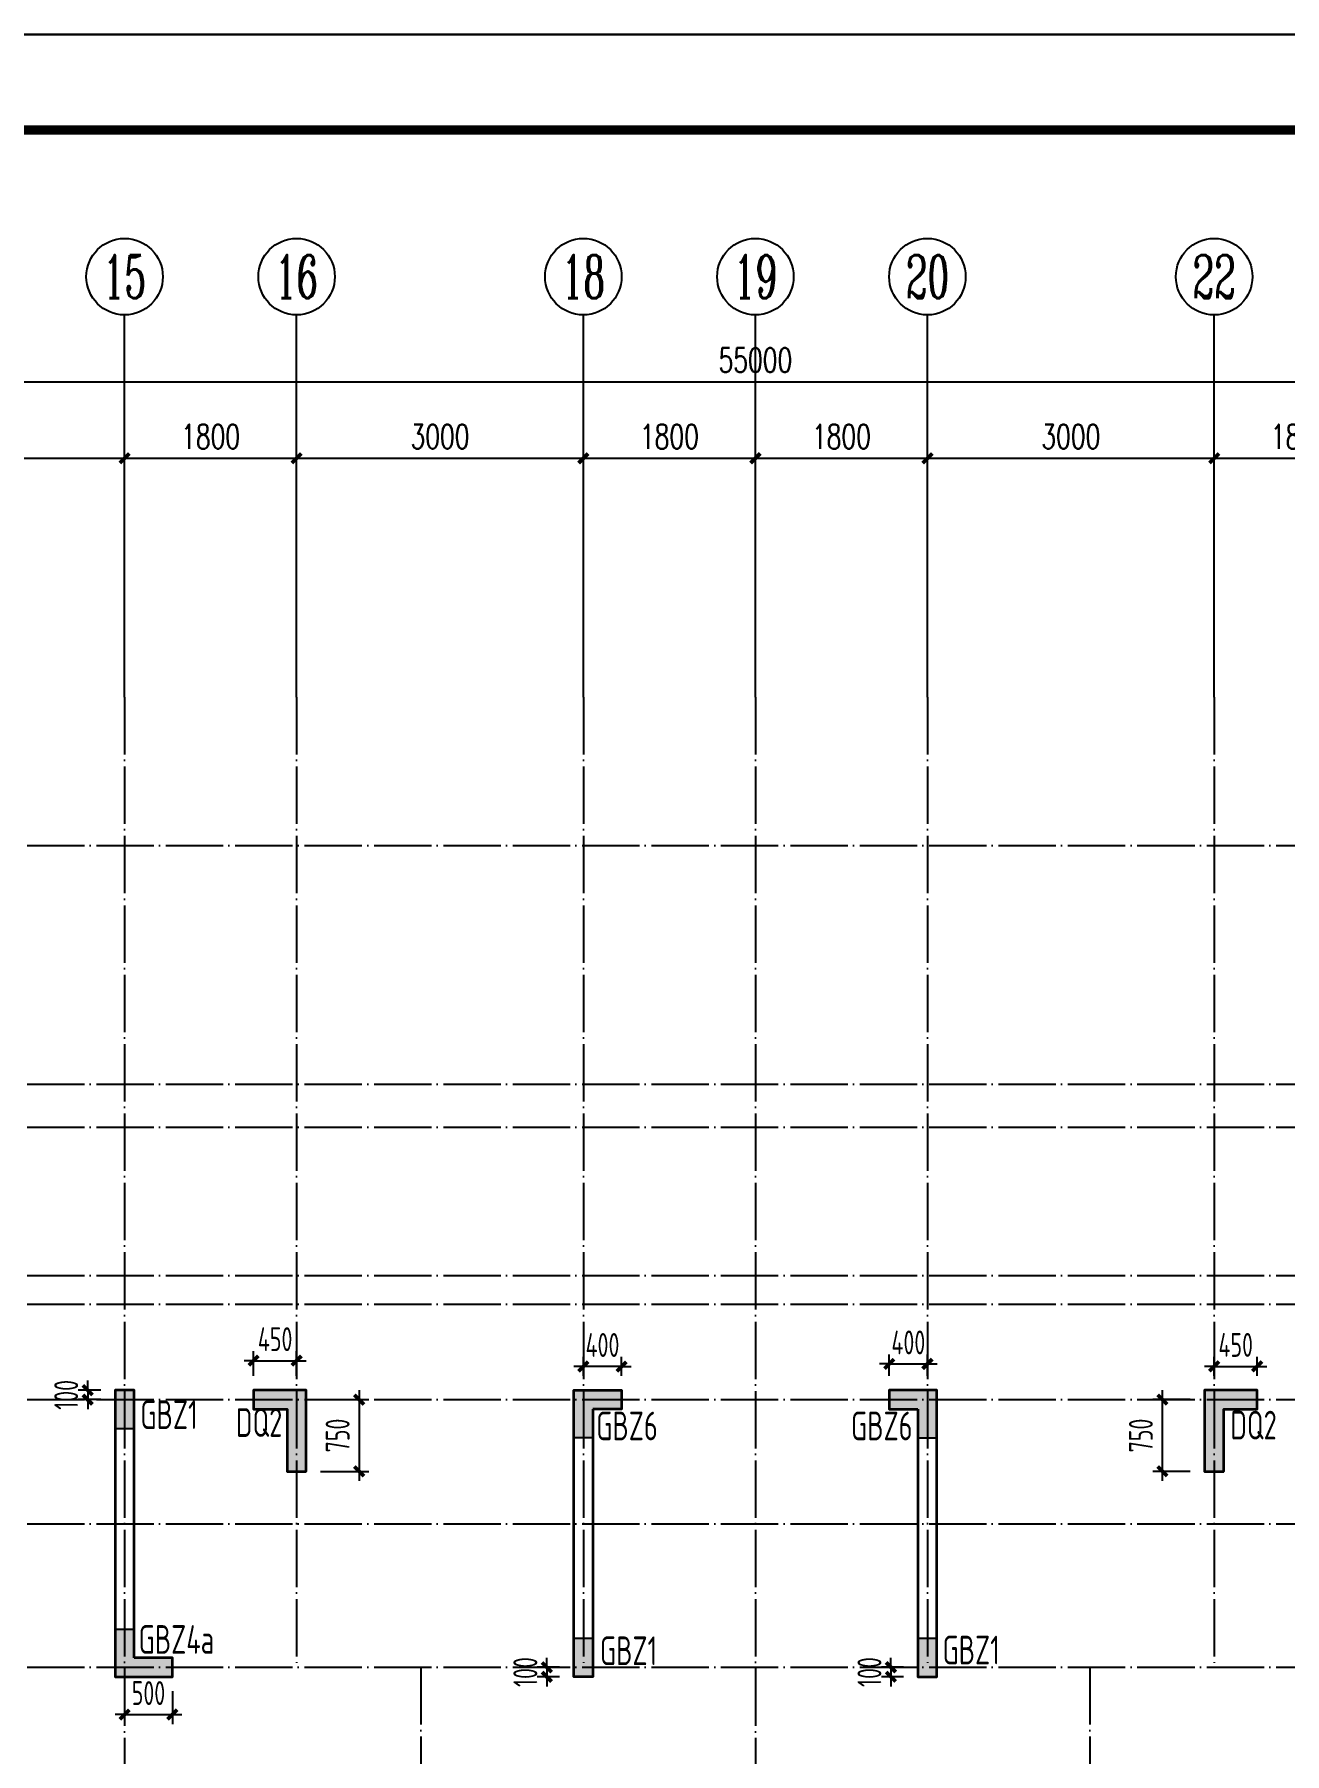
# Model space of a CAD drawing. Extents: x 393367 to 3005760, y 4998 to 826018.
# Drawn here: x 2371691 to 2384772, y 430574 to 448562 of the extents above; entities that cross this region are included whole.
import ezdxf
from ezdxf.enums import TextEntityAlignment as Align

# ---------------------------------------------------------------- set-up
doc = ezdxf.new("R2010")
doc.units = 0
doc.header["$LTSCALE"] = 1000
doc.linetypes.add('DOTE', pattern=[2.42, 2, -0.2, 0.02, -0.2])
doc.layers.get('0').update_dxf_attribs({"linetype": 'CONTINUOUS'})
doc.layers.get('Defpoints').update_dxf_attribs({"linetype": 'CONTINUOUS'})
for name, color, linetype in [('-TK', 7, 'CONTINUOUS'), ('AXIS', 3, 'CONTINUOUS'), ('AXIS_TEXT', 7, 'CONTINUOUS'), ('COLU_HATCH', 251, 'CONTINUOUS'), ('COLU_TH', 5, 'CONTINUOUS'), ('DIM', 3, 'CONTINUOUS'), ('DOTE', 8, 'DOTE'), ('S-砼墙', 150, 'CONTINUOUS'), ('TEXT', 7, 'CONTINUOUS')]:
    doc.layers.add(name, color=color, linetype=linetype)
doc.layers.add('yichutu', color=7, linetype='CONTINUOUS', true_color=0xffffff, plot=False)
doc.styles.add('_TCH_AXIS', font='COMPLEX', dxfattribs={"bigfont": 'GBCBIG'})
doc.styles.add('_TCH_DIM_T3', font='SIMPLEX', dxfattribs={"width": 0.705882, "bigfont": 'GBCBIG'})
doc.styles.add('COMPLEX', font='COMPLEX')
doc.styles.add('TSSD_Rein', font='Tssdeng.shx', dxfattribs={"width": 0.7, "bigfont": 'hztxt.shx'})
doc.dimstyles.new('_TCH_ARCH&&100', dxfattribs={"dimtxt": 255, "dimasz": 100, "dimexe": 250, "dimexo": 300, "dimgap": 100, "dimtad": 1, "dimdec": 0, "dimzin": 0, "dimdsep": 46, "dimtxsty": '_TCH_DIM_T3', "dimblk": 'ARCHTICK', "dimcen": 0.09, "dimclrt": 7, "dimazin": 2, "dimtfac": 1, "dimtdec": 0, "dimtix": 1, "dimtmove": 2, "dimatfit": 3, "dimldrblk": 'ARCHTICK', "dimfxl": 1, "dimtolj": 1, "dimtzin": 0, "dimarcsym": 0})
doc.dimstyles.new('TSSD_100_100$0', dxfattribs={"dimtxt": 250, "dimasz": 100, "dimexe": 100, "dimexo": 250, "dimgap": 100, "dimtad": 1, "dimdec": 0, "dimzin": 0, "dimdsep": 46, "dimtxsty": 'TSSD_Rein', "dimblk": 'ARCHTICK', "dimcen": 0, "dimdle": 100, "dimclrt": 7, "dimadec": 0, "dimazin": 0, "dimtfac": 1, "dimtdec": 0, "dimtix": 1, "dimtmove": 2, "dimatfit": 3, "dimldrblk": '_tsdbk', "dimfxl": 1, "dimtolj": 1, "dimtzin": 0, "dimarcsym": 0})

# ---------------------------------------------------------------- blocks, each defined once
blk = doc.blocks.new('_ArchTick')
at = {"color": 0, "linetype": 'ByBlock', "const_width": 0.4}
blk.add_lwpolyline([(-0.5, -0.5), (0.5, 0.5)], dxfattribs=at)
blk = doc.blocks.new('*D396')
at = {"layer": 'AXIS', "color": 0, "lineweight": -2, "transparency": 16777216}
for p, q in [((2384035, 441927), (2384035, 444377)), ((2385835, 441927), (2385835, 444377)), ((2384035, 444127), (2385835, 444127))]:
    blk.add_line(p, q, dxfattribs=at)
at = {"layer": 'Defpoints', "color": 0, "transparency": 16777216}
for p in [(2385835, 444127), (2384035, 441627), (2385835, 441627)]:
    blk.add_point(p, dxfattribs=at)
at = {"layer": 'AXIS', "color": 0, "lineweight": -2, "transparency": 16777216, "xscale": 100, "yscale": 100, "zscale": 100, "rotation": 180}
blk.add_blockref('_ArchTick', (2384035, 444127), dxfattribs=at)
at = {"layer": 'AXIS', "color": 0, "lineweight": -2, "transparency": 16777216, "xscale": 100, "yscale": 100, "zscale": 100}
blk.add_blockref('_ArchTick', (2385835, 444127), dxfattribs=at)
at = {"layer": 'AXIS', "color": 7, "transparency": 16777216, "insert": (2384935, 444354), "char_height": 255, "attachment_point": 5, "style": '_TCH_DIM_T3'}
blk.add_mtext('\\A1;1800', dxfattribs=at)
blk = doc.blocks.new('*D397')
at = {"layer": 'AXIS', "color": 0, "lineweight": -2, "transparency": 16777216}
for p, q in [((2381035, 441927), (2381035, 444377)), ((2384035, 441927), (2384035, 444377)), ((2381035, 444127), (2384035, 444127))]:
    blk.add_line(p, q, dxfattribs=at)
at = {"layer": 'Defpoints', "color": 0, "transparency": 16777216}
for p in [(2384035, 444127), (2381035, 441627), (2384035, 441627)]:
    blk.add_point(p, dxfattribs=at)
at = {"layer": 'AXIS', "color": 0, "lineweight": -2, "transparency": 16777216, "xscale": 100, "yscale": 100, "zscale": 100, "rotation": 180}
blk.add_blockref('_ArchTick', (2381035, 444127), dxfattribs=at)
at = {"layer": 'AXIS', "color": 0, "lineweight": -2, "transparency": 16777216, "xscale": 100, "yscale": 100, "zscale": 100}
blk.add_blockref('_ArchTick', (2384035, 444127), dxfattribs=at)
at = {"layer": 'AXIS', "color": 7, "transparency": 16777216, "insert": (2382535, 444354), "char_height": 255, "attachment_point": 5, "style": '_TCH_DIM_T3'}
blk.add_mtext('\\A1;3000', dxfattribs=at)
blk = doc.blocks.new('*D398')
at = {"layer": 'AXIS', "color": 0, "lineweight": -2, "transparency": 16777216}
for p, q in [((2379235, 441927), (2379235, 444377)), ((2381035, 441927), (2381035, 444377)), ((2379235, 444127), (2381035, 444127))]:
    blk.add_line(p, q, dxfattribs=at)
at = {"layer": 'Defpoints', "color": 0, "transparency": 16777216}
for p in [(2381035, 444127), (2379235, 441627), (2381035, 441627)]:
    blk.add_point(p, dxfattribs=at)
at = {"layer": 'AXIS', "color": 0, "lineweight": -2, "transparency": 16777216, "xscale": 100, "yscale": 100, "zscale": 100, "rotation": 180}
blk.add_blockref('_ArchTick', (2379235, 444127), dxfattribs=at)
at = {"layer": 'AXIS', "color": 0, "lineweight": -2, "transparency": 16777216, "xscale": 100, "yscale": 100, "zscale": 100}
blk.add_blockref('_ArchTick', (2381035, 444127), dxfattribs=at)
at = {"layer": 'AXIS', "color": 7, "transparency": 16777216, "insert": (2380135, 444354), "char_height": 255, "attachment_point": 5, "style": '_TCH_DIM_T3'}
blk.add_mtext('\\A1;1800', dxfattribs=at)
blk = doc.blocks.new('*D441')
at = {"layer": 'AXIS', "color": 0, "lineweight": -2, "transparency": 16777216}
for p, q in [((2369435, 441927), (2369435, 444377)), ((2372635, 441927), (2372635, 444377)), ((2369435, 444127), (2372635, 444127))]:
    blk.add_line(p, q, dxfattribs=at)
at = {"layer": 'Defpoints', "color": 0, "transparency": 16777216}
for p in [(2372635, 444127), (2369435, 441627), (2372635, 441627)]:
    blk.add_point(p, dxfattribs=at)
at = {"layer": 'AXIS', "color": 0, "lineweight": -2, "transparency": 16777216, "xscale": 100, "yscale": 100, "zscale": 100, "rotation": 180}
blk.add_blockref('_ArchTick', (2369435, 444127), dxfattribs=at)
at = {"layer": 'AXIS', "color": 0, "lineweight": -2, "transparency": 16777216, "xscale": 100, "yscale": 100, "zscale": 100}
blk.add_blockref('_ArchTick', (2372635, 444127), dxfattribs=at)
at = {"layer": 'AXIS', "color": 7, "transparency": 16777216, "insert": (2371035, 444354), "char_height": 255, "attachment_point": 5, "style": '_TCH_DIM_T3'}
blk.add_mtext('\\A1;3200', dxfattribs=at)
blk = doc.blocks.new('*D442')
at = {"layer": 'AXIS', "color": 0, "lineweight": -2, "transparency": 16777216}
for p, q in [((2372635, 441927), (2372635, 444377)), ((2374435, 441927), (2374435, 444377)), ((2372635, 444127), (2374435, 444127))]:
    blk.add_line(p, q, dxfattribs=at)
at = {"layer": 'Defpoints', "color": 0, "transparency": 16777216}
for p in [(2374435, 444127), (2372635, 441627), (2374435, 441627)]:
    blk.add_point(p, dxfattribs=at)
at = {"layer": 'AXIS', "color": 0, "lineweight": -2, "transparency": 16777216, "xscale": 100, "yscale": 100, "zscale": 100, "rotation": 180}
blk.add_blockref('_ArchTick', (2372635, 444127), dxfattribs=at)
at = {"layer": 'AXIS', "color": 0, "lineweight": -2, "transparency": 16777216, "xscale": 100, "yscale": 100, "zscale": 100}
blk.add_blockref('_ArchTick', (2374435, 444127), dxfattribs=at)
at = {"layer": 'AXIS', "color": 7, "transparency": 16777216, "insert": (2373535, 444354), "char_height": 255, "attachment_point": 5, "style": '_TCH_DIM_T3'}
blk.add_mtext('\\A1;1800', dxfattribs=at)
blk = doc.blocks.new('*D443')
at = {"layer": 'AXIS', "color": 0, "lineweight": -2, "transparency": 16777216}
for p, q in [((2374435, 441927), (2374435, 444377)), ((2377435, 441927), (2377435, 444377)), ((2374435, 444127), (2377435, 444127))]:
    blk.add_line(p, q, dxfattribs=at)
at = {"layer": 'Defpoints', "color": 0, "transparency": 16777216}
for p in [(2377435, 444127), (2374435, 441627), (2377435, 441627)]:
    blk.add_point(p, dxfattribs=at)
at = {"layer": 'AXIS', "color": 0, "lineweight": -2, "transparency": 16777216, "xscale": 100, "yscale": 100, "zscale": 100, "rotation": 180}
blk.add_blockref('_ArchTick', (2374435, 444127), dxfattribs=at)
at = {"layer": 'AXIS', "color": 0, "lineweight": -2, "transparency": 16777216, "xscale": 100, "yscale": 100, "zscale": 100}
blk.add_blockref('_ArchTick', (2377435, 444127), dxfattribs=at)
at = {"layer": 'AXIS', "color": 7, "transparency": 16777216, "insert": (2375935, 444354), "char_height": 255, "attachment_point": 5, "style": '_TCH_DIM_T3'}
blk.add_mtext('\\A1;3000', dxfattribs=at)
blk = doc.blocks.new('*D444')
at = {"layer": 'AXIS', "color": 0, "lineweight": -2, "transparency": 16777216}
for p, q in [((2377435, 441927), (2377435, 444377)), ((2379235, 441927), (2379235, 444377)), ((2377435, 444127), (2379235, 444127))]:
    blk.add_line(p, q, dxfattribs=at)
at = {"layer": 'Defpoints', "color": 0, "transparency": 16777216}
for p in [(2379235, 444127), (2377435, 441627), (2379235, 441627)]:
    blk.add_point(p, dxfattribs=at)
at = {"layer": 'AXIS', "color": 0, "lineweight": -2, "transparency": 16777216, "xscale": 100, "yscale": 100, "zscale": 100, "rotation": 180}
blk.add_blockref('_ArchTick', (2377435, 444127), dxfattribs=at)
at = {"layer": 'AXIS', "color": 0, "lineweight": -2, "transparency": 16777216, "xscale": 100, "yscale": 100, "zscale": 100}
blk.add_blockref('_ArchTick', (2379235, 444127), dxfattribs=at)
at = {"layer": 'AXIS', "color": 7, "transparency": 16777216, "insert": (2378335, 444354), "char_height": 255, "attachment_point": 5, "style": '_TCH_DIM_T3'}
blk.add_mtext('\\A1;1800', dxfattribs=at)
blk = doc.blocks.new('*D445')
at = {"layer": 'AXIS', "color": 0, "lineweight": -2, "transparency": 16777216}
for p, q in [((2351735, 441927), (2351735, 445177)), ((2406735, 441927), (2406735, 445177)), ((2351735, 444927), (2406735, 444927))]:
    blk.add_line(p, q, dxfattribs=at)
at = {"layer": 'Defpoints', "color": 0, "transparency": 16777216}
for p in [(2406735, 444927), (2351735, 441627), (2406735, 441627)]:
    blk.add_point(p, dxfattribs=at)
at = {"layer": 'AXIS', "color": 0, "lineweight": -2, "transparency": 16777216, "xscale": 100, "yscale": 100, "zscale": 100, "rotation": 180}
blk.add_blockref('_ArchTick', (2351735, 444927), dxfattribs=at)
at = {"layer": 'AXIS', "color": 0, "lineweight": -2, "transparency": 16777216, "xscale": 100, "yscale": 100, "zscale": 100}
blk.add_blockref('_ArchTick', (2406735, 444927), dxfattribs=at)
at = {"layer": 'AXIS', "color": 7, "transparency": 16777216, "insert": (2379235, 445154), "char_height": 255, "attachment_point": 5, "style": '_TCH_DIM_T3'}
blk.add_mtext('\\A1;55000', dxfattribs=at)
blk = doc.blocks.new('_axiso')
blk.add_circle((0, 0), 0.5)
at = {"layer": 'AXIS_TEXT', "style": 'COMPLEX', "width": 1.041667}
blk.add_attdef('A', text='', height=0.56, dxfattribs=at).set_placement((-0.25, -0.28), (0.25, -0.28), align=Align.FIT)
blk = doc.blocks.new('*D473')
at = {"layer": 'Defpoints', "color": 0, "transparency": 16777216}
for p in [(2372249, 434277), (2372635, 434377), (2372635, 434277)]:
    blk.add_point(p, dxfattribs=at)
at = {"layer": 'DIM', "color": 0, "lineweight": -2, "transparency": 16777216}
for p, q in [((2372249, 434377), (2372249, 434477)), ((2372385, 434377), (2372149, 434377)), ((2372385, 434277), (2372149, 434277)), ((2372249, 434377), (2372249, 434277)), ((2372249, 434277), (2372249, 434177))]:
    blk.add_line(p, q, dxfattribs=at)
at = {"layer": 'DIM', "color": 0, "lineweight": -2, "transparency": 16777216, "xscale": 100, "yscale": 100, "zscale": 100}
for p, rotation in [((2372249, 434377), 270), ((2372249, 434277), 90)]:
    blk.add_blockref('_ArchTick', p, dxfattribs=dict(at, rotation=rotation))
at = {"layer": 'DIM', "color": 7, "transparency": 16777216, "insert": (2372024, 434327), "char_height": 250, "attachment_point": 5, "rotation": 90, "style": 'TSSD_Rein'}
blk.add_mtext('\\A1;100', dxfattribs=at)
blk = doc.blocks.new('_tsdbk')
blk.add_line((-1, 0), (0, 0))
at = {"const_width": 0.5}
blk.add_lwpolyline([(-0.7, -0.7), (0.7, 0.7)], dxfattribs=at)
blk = doc.blocks.new('*D474')
at = {"layer": 'Defpoints', "color": 0, "transparency": 16777216}
for p in [(2372635, 431477), (2373135, 431477), (2373135, 430982)]:
    blk.add_point(p, dxfattribs=at)
at = {"layer": 'DIM', "color": 0, "lineweight": -2, "transparency": 16777216}
for p, q in [((2372635, 431227), (2372635, 430882)), ((2373135, 431227), (2373135, 430882)), ((2372635, 430982), (2372535, 430982)), ((2372635, 430982), (2373135, 430982)), ((2373135, 430982), (2373235, 430982))]:
    blk.add_line(p, q, dxfattribs=at)
at = {"layer": 'DIM', "color": 0, "lineweight": -2, "transparency": 16777216, "xscale": 100, "yscale": 100, "zscale": 100}
blk.add_blockref('_ArchTick', (2372635, 430982), dxfattribs=at)
at = {"layer": 'DIM', "color": 0, "lineweight": -2, "transparency": 16777216, "xscale": 100, "yscale": 100, "zscale": 100, "rotation": 180}
blk.add_blockref('_ArchTick', (2373135, 430982), dxfattribs=at)
at = {"layer": 'DIM', "color": 7, "transparency": 16777216, "insert": (2372885, 431207), "char_height": 250, "attachment_point": 5, "style": 'TSSD_Rein'}
blk.add_mtext('\\A1;500', dxfattribs=at)
blk = doc.blocks.new('*D475')
at = {"layer": 'Defpoints', "color": 0, "transparency": 16777216}
for p in [(2380653, 431377), (2381035, 431477), (2381035, 431377)]:
    blk.add_point(p, dxfattribs=at)
at = {"layer": 'DIM', "color": 0, "lineweight": -2, "transparency": 16777216}
for p, q in [((2380653, 431477), (2380653, 431577)), ((2380785, 431477), (2380553, 431477)), ((2380785, 431377), (2380553, 431377)), ((2380653, 431477), (2380653, 431377)), ((2380653, 431377), (2380653, 431277))]:
    blk.add_line(p, q, dxfattribs=at)
at = {"layer": 'DIM', "color": 0, "lineweight": -2, "transparency": 16777216, "xscale": 100, "yscale": 100, "zscale": 100}
for p, rotation in [((2380653, 431477), 270), ((2380653, 431377), 90)]:
    blk.add_blockref('_ArchTick', p, dxfattribs=dict(at, rotation=rotation))
at = {"layer": 'DIM', "color": 7, "transparency": 16777216, "insert": (2380428, 431427), "char_height": 250, "attachment_point": 5, "rotation": 90, "style": 'TSSD_Rein'}
blk.add_mtext('\\A1;100', dxfattribs=at)
blk = doc.blocks.new('*D476')
at = {"layer": 'Defpoints', "color": 0, "transparency": 16777216}
for p in [(2377053, 431377), (2377435, 431477), (2377435, 431377)]:
    blk.add_point(p, dxfattribs=at)
at = {"layer": 'DIM', "color": 0, "lineweight": -2, "transparency": 16777216}
for p, q in [((2377053, 431477), (2377053, 431577)), ((2377185, 431477), (2376953, 431477)), ((2377185, 431377), (2376953, 431377)), ((2377053, 431477), (2377053, 431377)), ((2377053, 431377), (2377053, 431277))]:
    blk.add_line(p, q, dxfattribs=at)
at = {"layer": 'DIM', "color": 0, "lineweight": -2, "transparency": 16777216, "xscale": 100, "yscale": 100, "zscale": 100}
for p, rotation in [((2377053, 431477), 270), ((2377053, 431377), 90)]:
    blk.add_blockref('_ArchTick', p, dxfattribs=dict(at, rotation=rotation))
at = {"layer": 'DIM', "color": 7, "transparency": 16777216, "insert": (2376828, 431427), "char_height": 250, "attachment_point": 5, "rotation": 90, "style": 'TSSD_Rein'}
blk.add_mtext('\\A1;100', dxfattribs=at)
blk = doc.blocks.new('*D477')
at = {"layer": 'Defpoints', "color": 0, "transparency": 16777216}
for p in [(2377435, 434624), (2377435, 434277), (2377835, 434277)]:
    blk.add_point(p, dxfattribs=at)
at = {"layer": 'DIM', "color": 0, "lineweight": -2, "transparency": 16777216}
for p, q in [((2377435, 434624), (2377335, 434624)), ((2377435, 434527), (2377435, 434724)), ((2377835, 434624), (2377435, 434624)), ((2377835, 434527), (2377835, 434724)), ((2377835, 434624), (2377935, 434624))]:
    blk.add_line(p, q, dxfattribs=at)
at = {"layer": 'DIM', "color": 0, "lineweight": -2, "transparency": 16777216, "xscale": 100, "yscale": 100, "zscale": 100}
blk.add_blockref('_ArchTick', (2377435, 434624), dxfattribs=at)
at = {"layer": 'DIM', "color": 0, "lineweight": -2, "transparency": 16777216, "xscale": 100, "yscale": 100, "zscale": 100, "rotation": 180}
blk.add_blockref('_ArchTick', (2377835, 434624), dxfattribs=at)
at = {"layer": 'DIM', "color": 7, "transparency": 16777216, "insert": (2377635, 434849), "char_height": 250, "attachment_point": 5, "style": 'TSSD_Rein'}
blk.add_mtext('\\A1;400', dxfattribs=at)
blk = doc.blocks.new('*D478')
at = {"layer": 'Defpoints', "color": 0, "transparency": 16777216}
for p in [(2381035, 434651), (2380635, 434277), (2381035, 434277)]:
    blk.add_point(p, dxfattribs=at)
at = {"layer": 'DIM', "color": 0, "lineweight": -2, "transparency": 16777216}
for p, q in [((2380635, 434651), (2380535, 434651)), ((2380635, 434527), (2380635, 434751)), ((2380635, 434651), (2381035, 434651)), ((2381035, 434527), (2381035, 434751)), ((2381035, 434651), (2381135, 434651))]:
    blk.add_line(p, q, dxfattribs=at)
at = {"layer": 'DIM', "color": 0, "lineweight": -2, "transparency": 16777216, "xscale": 100, "yscale": 100, "zscale": 100}
blk.add_blockref('_ArchTick', (2380635, 434651), dxfattribs=at)
at = {"layer": 'DIM', "color": 0, "lineweight": -2, "transparency": 16777216, "xscale": 100, "yscale": 100, "zscale": 100, "rotation": 180}
blk.add_blockref('_ArchTick', (2381035, 434651), dxfattribs=at)
at = {"layer": 'DIM', "color": 7, "transparency": 16777216, "insert": (2380835, 434876), "char_height": 250, "attachment_point": 5, "style": 'TSSD_Rein'}
blk.add_mtext('\\A1;400', dxfattribs=at)
blk = doc.blocks.new('*D481')
at = {"layer": 'Defpoints', "color": 0, "transparency": 16777216}
for p in [(2374435, 434685), (2373985, 434277), (2374435, 434277)]:
    blk.add_point(p, dxfattribs=at)
at = {"layer": 'DIM', "color": 0, "lineweight": -2, "transparency": 16777216}
for p, q in [((2373985, 434527), (2373985, 434785)), ((2374435, 434527), (2374435, 434785)), ((2373985, 434685), (2373885, 434685)), ((2373985, 434685), (2374435, 434685)), ((2374435, 434685), (2374535, 434685))]:
    blk.add_line(p, q, dxfattribs=at)
at = {"layer": 'DIM', "color": 0, "lineweight": -2, "transparency": 16777216, "xscale": 100, "yscale": 100, "zscale": 100}
blk.add_blockref('_ArchTick', (2373985, 434685), dxfattribs=at)
at = {"layer": 'DIM', "color": 0, "lineweight": -2, "transparency": 16777216, "xscale": 100, "yscale": 100, "zscale": 100, "rotation": 180}
blk.add_blockref('_ArchTick', (2374435, 434685), dxfattribs=at)
at = {"layer": 'DIM', "color": 7, "transparency": 16777216, "insert": (2374210, 434910), "char_height": 250, "attachment_point": 5, "style": 'TSSD_Rein'}
blk.add_mtext('\\A1;450', dxfattribs=at)
blk = doc.blocks.new('*D351')
at = {"layer": 'Defpoints', "color": 0, "transparency": 16777216}
for p in [(2374435, 434277), (2374435, 433527), (2375089, 433527)]:
    blk.add_point(p, dxfattribs=at)
at = {"layer": 'DIM', "color": 0, "lineweight": -2, "transparency": 16777216}
for p, q in [((2374685, 434277), (2375189, 434277)), ((2375089, 434377), (2375089, 433427)), ((2374685, 433527), (2375189, 433527))]:
    blk.add_line(p, q, dxfattribs=at)
at = {"layer": 'DIM', "color": 0, "lineweight": -2, "transparency": 16777216, "xscale": 100, "yscale": 100, "zscale": 100}
for p, rotation in [((2375089, 434277), 90), ((2375089, 433527), 270)]:
    blk.add_blockref('_ArchTick', p, dxfattribs=dict(at, rotation=rotation))
at = {"layer": 'DIM', "color": 7, "transparency": 16777216, "insert": (2374864, 433902), "char_height": 250, "attachment_point": 5, "rotation": 90, "style": 'TSSD_Rein'}
blk.add_mtext('\\A1;750', dxfattribs=at)
blk = doc.blocks.new('*D325')
at = {"layer": 'Defpoints', "color": 0, "transparency": 16777216}
for p in [(2383493, 434277), (2384035, 434277), (2384035, 433527)]:
    blk.add_point(p, dxfattribs=at)
at = {"layer": 'DIM', "color": 0, "lineweight": -2, "transparency": 16777216}
for p, q in [((2383785, 434277), (2383393, 434277)), ((2383493, 433427), (2383493, 434377)), ((2383785, 433527), (2383393, 433527))]:
    blk.add_line(p, q, dxfattribs=at)
at = {"layer": 'DIM', "color": 0, "lineweight": -2, "transparency": 16777216, "xscale": 100, "yscale": 100, "zscale": 100}
for p, rotation in [((2383493, 434277), 90), ((2383493, 433527), 270)]:
    blk.add_blockref('_ArchTick', p, dxfattribs=dict(at, rotation=rotation))
at = {"layer": 'DIM', "color": 7, "transparency": 16777216, "insert": (2383268, 433902), "char_height": 250, "attachment_point": 5, "rotation": 90, "style": 'TSSD_Rein'}
blk.add_mtext('\\A1;750', dxfattribs=at)
blk = doc.blocks.new('*D326')
at = {"layer": 'Defpoints', "color": 0, "transparency": 16777216}
for p in [(2384485, 434625), (2384035, 434277), (2384485, 434277)]:
    blk.add_point(p, dxfattribs=at)
at = {"layer": 'DIM', "color": 0, "lineweight": -2, "transparency": 16777216}
for p, q in [((2384035, 434625), (2383935, 434625)), ((2384035, 434527), (2384035, 434725)), ((2384035, 434625), (2384485, 434625)), ((2384485, 434527), (2384485, 434725)), ((2384485, 434625), (2384585, 434625))]:
    blk.add_line(p, q, dxfattribs=at)
at = {"layer": 'DIM', "color": 0, "lineweight": -2, "transparency": 16777216, "xscale": 100, "yscale": 100, "zscale": 100}
blk.add_blockref('_ArchTick', (2384035, 434625), dxfattribs=at)
at = {"layer": 'DIM', "color": 0, "lineweight": -2, "transparency": 16777216, "xscale": 100, "yscale": 100, "zscale": 100, "rotation": 180}
blk.add_blockref('_ArchTick', (2384485, 434625), dxfattribs=at)
at = {"layer": 'DIM', "color": 7, "transparency": 16777216, "insert": (2384260, 434850), "char_height": 250, "attachment_point": 5, "style": 'TSSD_Rein'}
blk.add_mtext('\\A1;450', dxfattribs=at)
blk = doc.blocks.new('A1')
blk.add_lwpolyline([(0, 59400), (0, 0), (84100, 0), (84100, 59400)], close=True)
at = {"const_width": 100}
blk.add_lwpolyline([(2500, 58400), (2500, 1000), (83100, 1000), (83100, 58400)], close=True, dxfattribs=at)
blk = doc.blocks.new('yct-841-594-84100-59400-100-1000')
at = {"layer": 'yichutu', "color": 7, "true_color": 0xffffff}
blk.add_lwpolyline([(0, 0), (0, 59400), (84100, 59400), (84100, 0)], close=True, dxfattribs=at)

msp = doc.modelspace()

# ---------------------------------------------------------------- hatches: boundary and pattern name
at = {"layer": 'COLU_HATCH'}
for points in [[(2372734.85576, 434376.98994), (2372534.85576, 434376.98994), (2372534.85576, 433976.98994), (2372734.85576, 433976.98994)], [(2374334.95653, 434176.98994), (2373984.95653, 434176.98994), (2373984.95653, 434376.98994), (2374534.95653, 434376.98994), (2374534.95653, 433526.98934), (2374334.95653, 433526.98934)], [(2377534.95428, 434176.98994), (2377534.95428, 433876.98994), (2377334.95428, 433876.98994), (2377334.95428, 434376.98994), (2377834.8576, 434376.98994), (2377834.8576, 434176.98994)], [(2380934.56442, 434176.98994), (2380934.56442, 433876.98994), (2381134.56442, 433876.98994), (2381134.56442, 434376.98994), (2380634.66109, 434376.98994), (2380634.66109, 434176.98994)], [(2384134.94843, 434176.98994), (2384134.94843, 433526.98934), (2383934.94843, 433526.98934), (2383934.94843, 434376.98994), (2384484.94842, 434376.98994), (2384484.94842, 434176.98994)], [(2372734.85576, 431576.91346), (2373134.86021, 431576.91346), (2373134.86021, 431376.91346), (2372534.85576, 431376.91346), (2372534.85576, 431876.91346), (2372734.85576, 431876.91346)], [(2377534.95428, 431776.91346), (2377334.95428, 431776.91346), (2377334.95428, 431376.91346), (2377534.95428, 431376.91346)], [(2381134.56441, 431776.91346), (2380934.56441, 431776.91346), (2380934.56441, 431376.91346), (2381134.56441, 431376.91346)]]:
    msp.add_hatch(color=256, dxfattribs=at).paths.add_polyline_path(points)

# ---------------------------------------------------------------- linework, layer by layer
at = {"layer": 'AXIS'}
for p, q in [((2372634.75935, 441626.98994), (2372634.75935, 445626.98994)), ((2374434.75935, 441626.98994), (2374434.75935, 445626.98994)), ((2377434.75935, 441626.98994), (2377434.75935, 445626.98994)), ((2379234.75935, 441626.98994), (2379234.75935, 445626.98994)), ((2381034.75935, 441626.98994), (2381034.75935, 445626.98994)), ((2384034.75935, 441626.98994), (2384034.75935, 445626.98994))]:
    msp.add_line(p, q, dxfattribs=at)
at = {"layer": 'COLU_TH'}
for points in [[(2372734.85576, 434376.98994), (2372534.85576, 434376.98994), (2372534.85576, 433976.98994), (2372734.85576, 433976.98994)], [(2374334.95653, 434176.98994), (2373984.95653, 434176.98994), (2373984.95653, 434376.98994), (2374534.95653, 434376.98994), (2374534.95653, 433526.98934), (2374334.95653, 433526.98934)], [(2377534.95428, 434176.98994), (2377534.95428, 433876.98994), (2377334.95428, 433876.98994), (2377334.95428, 434376.98994), (2377834.8576, 434376.98994), (2377834.8576, 434176.98994)], [(2380934.56442, 434176.98994), (2380934.56442, 433876.98994), (2381134.56442, 433876.98994), (2381134.56442, 434376.98994), (2380634.66109, 434376.98994), (2380634.66109, 434176.98994)], [(2384134.94843, 434176.98994), (2384134.94843, 433526.98934), (2383934.94843, 433526.98934), (2383934.94843, 434376.98994), (2384484.94842, 434376.98994), (2384484.94842, 434176.98994)], [(2372734.85576, 431576.91346), (2373134.86021, 431576.91346), (2373134.86021, 431376.91346), (2372534.85576, 431376.91346), (2372534.85576, 431876.91346), (2372734.85576, 431876.91346)], [(2377534.95428, 431776.91346), (2377334.95428, 431776.91346), (2377334.95428, 431376.91346), (2377534.95428, 431376.91346)], [(2381134.56441, 431776.91346), (2380934.56441, 431776.91346), (2380934.56441, 431376.91346), (2381134.56441, 431376.91346)]]:
    msp.add_lwpolyline(points, close=True, dxfattribs=at)
at = {"layer": 'DOTE', "linetype": 'DOTE', "ltscale": 0.3}
for p, q in [((2372634.75935, 441626.98994), (2372634.75935, 423076.98994)), ((2374434.75935, 441626.98994), (2374434.75935, 431476.98994)), ((2377434.75935, 441626.98994), (2377434.75935, 431476.98994)), ((2379234.75935, 441626.98994), (2379234.75935, 423076.98994)), ((2381034.75935, 441626.98994), (2381034.75935, 431476.98994)), ((2384034.75935, 441626.98994), (2384034.75935, 431476.98994)), ((2349834.75935, 440076.98994), (2408634.75935, 440076.98994)), ((2349834.75935, 437576.98994), (2408634.75935, 437576.98994)), ((2349834.75935, 437126.98994), (2408634.75935, 437126.98994)), ((2349834.75935, 435576.98994), (2408634.75935, 435576.98994)), ((2349834.75935, 435276.98994), (2408634.75935, 435276.98994)), ((2349834.75935, 434276.98994), (2408634.75935, 434276.98994)), ((2349834.75935, 432976.98994), (2408634.75935, 432976.98994)), ((2349834.75935, 431476.98994), (2408634.75935, 431476.98994)), ((2375734.75935, 431476.98994), (2375734.75935, 423076.98994)), ((2382734.75935, 431476.98994), (2382734.75935, 423076.98994))]:
    msp.add_line(p, q, dxfattribs=at)
at = {"layer": 'S-砼墙', "color": 150, "lineweight": 35}
for points in [[(2372734.85576, 431576.91346), (2372734.85576, 434376.98994), (2372534.85576, 434376.98994), (2372534.85576, 431376.91346), (2373134.86021, 431376.91346), (2373134.86021, 431576.91346)], [(2374534.95653, 433526.98934), (2374534.95653, 434376.98994), (2373984.95653, 434376.98994), (2373984.95653, 434176.98994), (2374334.95653, 434176.98994), (2374334.95653, 433526.98934)], [(2377534.95428, 434176.98994), (2377534.95428, 431376.91346), (2377334.95428, 431376.91346), (2377334.95428, 434376.98994), (2377834.8576, 434376.98994), (2377834.8576, 434176.98994)], [(2380934.56442, 434176.98994), (2380934.56441, 431376.91346), (2381134.56441, 431376.91346), (2381134.56442, 434376.98994), (2380634.66109, 434376.98994), (2380634.66109, 434176.98994)], [(2384134.94843, 433526.98934), (2384134.94843, 434176.98994), (2384484.94842, 434176.98994), (2384484.94842, 434376.98994), (2383934.94843, 434376.98994), (2383934.94843, 433526.98934)]]:
    msp.add_lwpolyline(points, close=True, dxfattribs=at)

# ---------------------------------------------------------------- block references
at = {"layer": '-TK'}
msp.add_blockref('A1', (2339893.38356, 389162.12225), dxfattribs=at)
at = {"layer": 'AXIS'}
ref = msp.add_blockref('_axiso', (2372634.75935, 446026.98994), dxfattribs=dict(at, xscale=800, yscale=800, zscale=800))
ref.add_attrib('A', '15', dxfattribs={"layer": 'AXIS_TEXT', "height": 452.54834, "style": '_TCH_AXIS', "width": 0.724138}).set_placement((2372408.48518, 445800.71577), (2372861.03352, 445800.71577), align=Align.FIT)
ref = msp.add_blockref('_axiso', (2374434.75935, 446026.98994), dxfattribs=dict(at, xscale=800, yscale=800, zscale=800))
ref.add_attrib('A', '16', dxfattribs={"layer": 'AXIS_TEXT', "height": 452.54834, "style": '_TCH_AXIS', "width": 0.724138}).set_placement((2374208.48518, 445800.71577), (2374661.03352, 445800.71577), align=Align.FIT)
ref = msp.add_blockref('_axiso', (2377434.75935, 446026.98994), dxfattribs=dict(at, xscale=800, yscale=800, zscale=800))
ref.add_attrib('A', '18', dxfattribs={"layer": 'AXIS_TEXT', "height": 452.54834, "style": '_TCH_AXIS', "width": 0.724138}).set_placement((2377208.48518, 445800.71577), (2377661.03352, 445800.71577), align=Align.FIT)
ref = msp.add_blockref('_axiso', (2379234.75935, 446026.98994), dxfattribs=dict(at, xscale=800, yscale=800, zscale=800))
ref.add_attrib('A', '19', dxfattribs={"layer": 'AXIS_TEXT', "height": 452.54834, "style": '_TCH_AXIS', "width": 0.724138}).set_placement((2379008.48518, 445800.71577), (2379461.03352, 445800.71577), align=Align.FIT)
ref = msp.add_blockref('_axiso', (2381034.75935, 446026.98994), dxfattribs=dict(at, xscale=800, yscale=800, zscale=800))
ref.add_attrib('A', '20', dxfattribs={"layer": 'AXIS_TEXT', "height": 452.54834, "style": '_TCH_AXIS', "width": 0.617647}).set_placement((2380808.48518, 445800.71577), (2381261.03352, 445800.71577), align=Align.FIT)
ref = msp.add_blockref('_axiso', (2384034.75935, 446026.98994), dxfattribs=dict(at, xscale=800, yscale=800, zscale=800))
ref.add_attrib('A', '22', dxfattribs={"layer": 'AXIS_TEXT', "height": 452.54834, "style": '_TCH_AXIS', "width": 0.617647}).set_placement((2383808.48518, 445800.71577), (2384261.03352, 445800.71577), align=Align.FIT)
at = {"layer": 'yichutu'}
msp.add_blockref('yct-841-594-84100-59400-100-1000', (2339893.38356, 389162.12225), dxfattribs=at)

# ---------------------------------------------------------------- texts
at = {"layer": 'TEXT', "color": 30, "style": 'TSSD_Rein', "width": 0.7}
for s, p in [('GBZ1', (2372800.13607, 433969.88687)), ('GBZ6', (2377569.31827, 433851.88532)), ('GBZ6', (2380235.11581, 433851.88532)), ('GBZ4a', (2372781.55137, 431617.83715)), ('GBZ1', (2377607.9844, 431499.69778)), ('GBZ1', (2381192.54217, 431507.40344))]:
    msp.add_text(s, height=300, dxfattribs=at).set_placement(p)
at = {"layer": 'TEXT', "color": 230, "style": 'TSSD_Rein', "width": 0.7}
for p in [(2373800.19006, 433887.89049), (2384204.90534, 433860.58023)]:
    msp.add_text('DQ2', height=300, dxfattribs=at).set_placement(p)

# ---------------------------------------------------------------- dimensions: what is measured, and where the dimension line sits
at = {"layer": 'AXIS'}
for p1, p2, distance, picture, middle in [((2351734.75935, 441626.98994), (2406734.75935, 441626.98994), 3300, '*D445', (2379234.75935, 445154.48994)), ((2369434.75935, 441626.98994), (2372634.75935, 441626.98994), 2500, '*D441', (2371034.75935, 444354.48994)), ((2372634.75935, 441626.98994), (2374434.75935, 441626.98994), 2500, '*D442', (2373534.75935, 444354.48994)), ((2374434.75935, 441626.98994), (2377434.75935, 441626.98994), 2500, '*D443', (2375934.75935, 444354.48994)), ((2377434.75935, 441626.98994), (2379234.75935, 441626.98994), 2500, '*D444', (2378334.75935, 444354.48994)), ((2379234.75935, 441626.98994), (2381034.75935, 441626.98994), 2500, '*D398', (2380134.75935, 444354.48994)), ((2381034.75935, 441626.98994), (2384034.75935, 441626.98994), 2500, '*D397', (2382534.75935, 444354.48994)), ((2384034.75935, 441626.98994), (2385834.75935, 441626.98994), 2500, '*D396', (2384934.75935, 444354.48994))]:
    dim = msp.add_aligned_dim(p1=p1, p2=p2, distance=distance, dimstyle='_TCH_ARCH&&100', dxfattribs=at)
    dim.commit()
    dim.dimension.update_dxf_attribs({"geometry": picture, "text_midpoint": middle})
at = {"layer": 'DIM'}
for base, p1, p2, picture, middle in [((2374434.75935, 434685.4031), (2373984.95653, 434276.98994), (2374434.75935, 434276.98994), '*D481', (2374209.85794, 434910.4031)), ((2377434.75935, 434623.73127), (2377834.8576, 434276.98994), (2377434.75935, 434276.98994), '*D477', (2377634.80848, 434848.73127)), ((2381034.75935, 434651.03977), (2380634.66109, 434276.98994), (2381034.75935, 434276.98994), '*D478', (2380834.71022, 434876.03977)), ((2384484.95216, 434624.8332), (2384034.95283, 434276.94313), (2384484.95216, 434276.94313), '*D326', (2384259.95249, 434849.8332)), ((2373134.86021, 430981.96432), (2372634.75935, 431476.91346), (2373134.86021, 431476.91346), '*D474', (2372884.80978, 431206.96432))]:
    dim = msp.add_linear_dim(base=base, p1=p1, p2=p2, dimstyle='TSSD_100_100$0', dxfattribs=at)
    dim.commit()
    dim.dimension.update_dxf_attribs({"geometry": picture, "text_midpoint": middle})
for base, p1, p2, picture, middle in [((2372248.74788, 434276.98994), (2372634.85576, 434376.98994), (2372634.85576, 434276.98994), '*D473', (2372023.74788, 434326.98994)), ((2375088.51903, 433526.98934), (2374434.95653, 434276.98994), (2374434.95653, 433526.98934), '*D351', (2374863.51903, 433901.98964)), ((2383493.35949, 434276.94313), (2384034.95283, 433526.94253), (2384034.95283, 434276.94313), '*D325', (2383268.35949, 433901.94283)), ((2377052.94653, 431376.91346), (2377434.95428, 431476.98994), (2377434.95428, 431376.91346), '*D476', (2376827.94653, 431426.9517)), ((2380652.75159, 431376.91346), (2381034.75935, 431476.98994), (2381034.75935, 431376.91346), '*D475', (2380427.75159, 431426.9517))]:
    dim = msp.add_linear_dim(base=base, p1=p1, p2=p2, angle=90, dimstyle='TSSD_100_100$0', dxfattribs=at)
    dim.commit()
    dim.dimension.update_dxf_attribs({"geometry": picture, "text_midpoint": middle})

doc.saveas('drawing.dxf')
